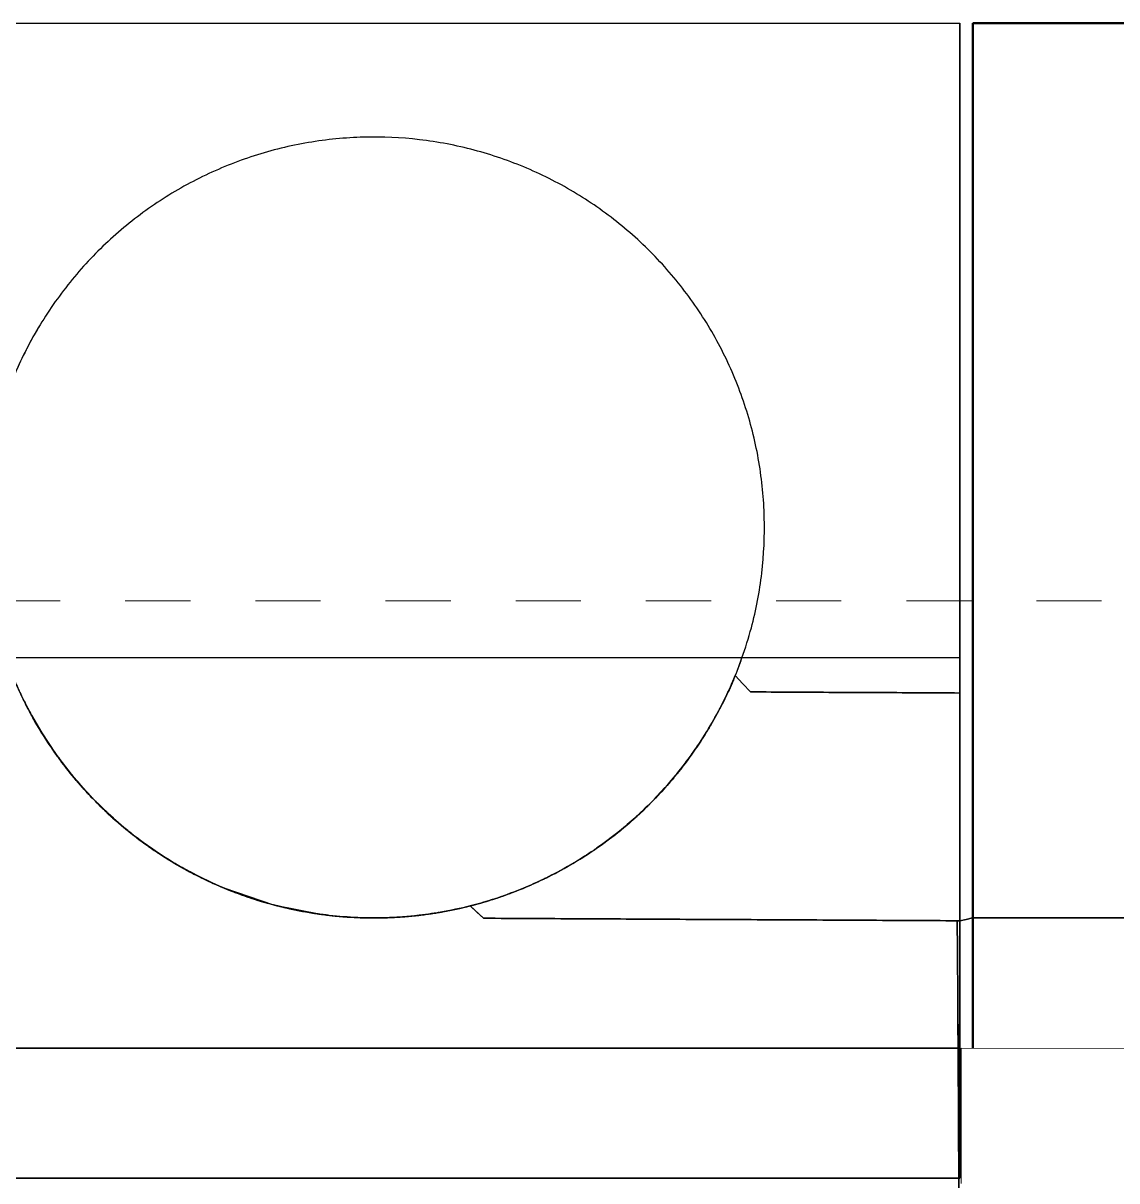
# Model space of a CAD drawing. Header units: metres. Extents: x -1161 to -1081, y 0 to 563.
# Drawn here: x -1147.282 to -1145.602, y 544.25 to 546.029 of the extents above; entities that cross this region are included whole.
import ezdxf

# ---------------------------------------------------------------- set-up
doc = ezdxf.new("R2010")
doc.units = ezdxf.units.M
doc.linetypes.add('JacobsDash', pattern=[0.0045, 0.003, -0.0015])
doc.linetypes.add('JacobsGridLine', pattern=[0.0145, 0.01, -0.001, 0.0025, -0.001])
for name, color, linetype, lineweight in [('A-FLOR', 7, 'Continuous', 50), ('A-GENM', 7, 'Continuous', 35), ('S-BEAM', 7, 'Continuous', 50), ('S-BEAM-HDLN', 7, 'JacobsDash', 18), ('S-GRID', 7, 'Continuous', 9)]:
    doc.layers.add(name, color=color, linetype=linetype, lineweight=lineweight)

# ---------------------------------------------------------------- blocks, each defined once
blk = doc.blocks.new('Foundations-Piles - Px-1200-66435274-DRG-2873121 - DECK SLAB GENERAL ARRANGEMENT PLAN')
at = {"layer": 'A-GENM', "color": 9, "lineweight": 25, "true_color": 0xbebebe}
for start, end in [(98.1818, 106.3636), (100.1896, 104.6123), (96.7983, 100.1896), (90, 98.1818), (92.2501, 96.7983), (88.9353, 92.2501), (81.8182, 90), (84.2266, 88.9353), (81.081, 84.2266), (73.6364, 81.8182), (73.6364, 81.081), (106.3636, 114.5455), (108.2706, 112.5944), (106.4925, 108.2706), (104.6123, 106.0641), (65.4545, 73.6364), (65.4545, 73.6364), (112.5944, 114.272), (114.5455, 122.7273), (116.2514, 120.583), (114.6599, 116.2514), (57.2727, 65.4545), (57.2727, 65.4545), (120.583, 122.4816), (122.7273, 124.3904), (122.8273, 124.2279), (49.0909, 57.2727), (49.0909, 57.2727), (124.3904, 130.9091), (124.3904, 128.5814), (124.2279, 124.3904), (128.5814, 130.6928), (130.9091, 139.0909), (130.9948, 132.2009), (40.9091, 49.0909), (40.9091, 49.0909), (132.2009, 136.5946), (136.5946, 138.9057), (139.0909, 147.2727), (139.1624, 140.1715), (32.7273, 40.9091), (32.7273, 40.9091), (140.1715, 144.6326), (144.6326, 147.1204), (147.2727, 155.4545), (147.3299, 148.1399), (24.5455, 32.7273), (24.5455, 32.7273), (148.1399, 152.7165), (152.7165, 155.3369), (155.4545, 163.6364), (16.3636, 24.5455), (16.3636, 24.5455), (156.1068, 160.9016), (155.4975, 156.1068), (160.9927, 163.5554), (163.6364, 171.8182), (164.0723, 169.3897), (163.6651, 164.0723), (8.1818, 16.3636), (8.1818, 16.3636), (169.3897, 171.8182), (171.8182, 180), (172.0366, 180), (171.8608, 172.0366), (0, 8.1818), (0, 8.1818), (180, 187.7641), (180, 188.1818), (351.8182, 0), (351.8182, 0), (187.7641, 188.0413), (188.1818, 196.3636), (188.2322, 190.3159), (343.6364, 351.8182), (343.6364, 351.8182), (190.3159, 195.5373), (195.5373, 196.1111), (196.3636, 204.5455), (196.4631, 198.5685), (335.4545, 343.6364), (335.4545, 343.6364), (198.5685, 203.3242), (203.3242, 204.2042), (204.5455, 212.7273), (204.6923, 206.5262), (327.2727, 335.4545), (327.2727, 335.4545), (206.5262, 212.3507), (212.3507, 212.7273), (212.7273, 212.9011), (212.7273, 220.9091), (212.9011, 220.5161), (319.0909, 327.2727), (319.0909, 327.2727), (220.5161, 220.9091), (220.9091, 221.0944), (220.9091, 229.0909), (221.0944, 228.6827), (310.9091, 319.0909), (310.9091, 319.0909), (228.6827, 229.0909), (229.0909, 229.2876), (229.0909, 237.2727), (229.2876, 236.8502), (302.7273, 310.9091), (302.7273, 310.9091), (236.8502, 237.2727), (237.2727, 237.4807), (237.2727, 245.4545), (237.4807, 245.0186), (294.5455, 302.7273), (294.5455, 302.7273), (245.0186, 245.4545), (245.4545, 245.6737), (245.4545, 253.6364), (245.7799, 253.188), (286.3636, 294.5455), (286.3636, 294.5455), (253.188, 253.6364), (253.6364, 253.8666), (253.6364, 261.8182), (253.8666, 261.3584), (278.1818, 286.3636), (278.1818, 286.3636), (261.3584, 261.8182), (261.8182, 262.0592), (261.8182, 265.362), (262.0592, 265.362), (265.362, 270), (265.362, 270), (270, 278.1818), (270, 278.1818)]:
    blk.add_arc((0, 0), 0.6, start, end, dxfattribs=at)
at = {"layer": 'A-GENM', "color": 254, "lineweight": 25, "true_color": 0xd1d1d1}
for start, end in [(106.3636, 106.4925), (106.0641, 106.3636), (114.272, 114.5455), (122.4816, 122.7273), (130.6928, 130.9091), (138.9057, 139.0909), (147.1204, 147.2727), (188.0413, 188.1818), (196.1111, 196.3636), (204.2042, 204.5455), (204.5455, 204.6923)]:
    blk.add_arc((0, 0), 0.6, start, end, dxfattribs=at)
blk = doc.blocks.new('StitchPour_RS36A_04 - StitchPour_RS36A_04-60468323-DRG-2873121 - DECK SLAB GENERAL ARRANGEMENT PLAN')
at = {"layer": 'A-GENM', "color": 253, "lineweight": 25, "true_color": 0xa3a3a3}
for p, q in [((132.4618, 47.3978), (132.3894, 47.3785)), ((132.3894, 47.3785), (132.3169, 47.3593)), ((132.3169, 47.3593), (132.2444, 47.34)), ((132.2444, 47.34), (132.1719, 47.3207)), ((132.1719, 47.3207), (132.0994, 47.3015)), ((132.0994, 47.3015), (132.0269, 47.2822)), ((132.0269, 47.2822), (131.9545, 47.263)), ((131.9545, 47.263), (131.882, 47.2437))]:
    blk.add_line(p, q, dxfattribs=at)
at = {"layer": 'A-GENM', "color": 253, "lineweight": 25, "true_color": 0xa3a3a3, "flags": 128}
blk.add_lwpolyline([(131.882, 47.2437), (131.9545, 47.263), (132.0269, 47.2822), (132.0994, 47.3015), (132.1719, 47.3207), (132.2444, 47.34), (132.3169, 47.3593), (132.3894, 47.3785), (132.4618, 47.3978)], dxfattribs=at)
at = {"layer": 'A-GENM', "color": 253, "lineweight": 25, "true_color": 0xa3a3a3}
for points, knots in [([(131.1933, 52.1709), (131.2301, 52.0327), (131.4599, 51.168), (131.8827, 49.577), (132.2688, 48.1242), (132.4618, 47.3978)], [0.8539756, 0.8539756, 0.8539756, 0.8539756, 0.8666667, 0.9333333, 1, 1, 1, 1]), ([(131.882, 47.2437), (131.6889, 47.9701), (131.3028, 49.4229), (130.88, 51.0139), (130.6502, 51.8786), (130.6134, 52.0168)], [0, 0, 0, 0, 0.0666667, 0.1333333, 0.1460234, 0.1460234, 0.1460234, 0.1460234])]:
    blk.add_open_spline(points, degree=3, knots=knots, dxfattribs=at)
at = {"layer": 'A-GENM', "color": 9, "lineweight": 25, "true_color": 0xbebebe}
blk.add_open_spline([(131.8827, 49.5769), (132.0757, 48.8506), (132.2688, 48.1242), (132.4618, 47.3978)], degree=3, dxfattribs=at)
at = {"layer": 'A-GENM', "color": 253, "lineweight": 25, "true_color": 0xa3a3a3}
blk.add_open_spline([(131.4985, 48.6868), (131.6263, 48.2057), (131.7541, 47.7247), (131.882, 47.2437)], degree=3, dxfattribs=at)
blk = doc.blocks.new('T2DPAA-T2D-C3S-RS-M3D-100334_rvt-1-DRG-2873121 - DECK SLAB GENERAL ARRANGEMENT PLAN')
at = {"layer": 'A-GENM', "color": 9, "lineweight": 25, "true_color": 0xbebebe}
for p, q in [((-1145.8431, 546.0286), (-1145.8431, 545.8314)), ((-1145.8431, 545.8314), (-1145.8431, 545.6342)), ((-1145.8431, 545.6342), (-1145.8431, 545.4369)), ((-1145.8431, 545.4369), (-1145.8431, 545.2397)), ((-1145.8431, 545.2397), (-1145.8431, 545.0536)), ((-1145.8431, 545.0536), (-1145.8431, 545.0425)), ((-1145.8431, 545.0425), (-1145.8431, 544.8453)), ((-1146.1879, 545.026), (-1146.1763, 545.0135)), ((-1146.1763, 545.0135), (-1146.1879, 545.026)), ((-1146.1763, 545.0135), (-1146.1647, 545.0009)), ((-1146.1647, 545.0009), (-1146.1763, 545.0135)), ((-1145.8431, 544.9992), (-1145.8431, 544.9292)), ((-1145.8431, 544.9292), (-1145.8431, 544.9992)), ((-1147.2815, 544.9889), (-1147.2762, 544.9783)), ((-1147.2762, 544.9783), (-1147.2693, 544.9653)), ((-1147.2693, 544.9653), (-1147.2535, 544.9382)), ((-1147.2535, 544.9382), (-1147.2328, 544.907)), ((-1145.8431, 544.9292), (-1145.8431, 544.8592)), ((-1147.2328, 544.907), (-1147.2257, 544.8971)), ((-1147.2257, 544.8971), (-1147.2044, 544.8699)), ((-1147.2044, 544.8699), (-1147.1801, 544.8425)), ((-1145.8431, 544.8592), (-1145.8431, 544.7892)), ((-1147.1801, 544.8425), (-1147.1733, 544.8354)), ((-1145.8431, 544.8453), (-1145.8431, 544.648)), ((-1147.1733, 544.8354), (-1147.1458, 544.8089)), ((-1147.1458, 544.8089), (-1147.1189, 544.7859)), ((-1147.1189, 544.7859), (-1147.1131, 544.7813)), ((-1145.8431, 544.7892), (-1145.8431, 544.7192)), ((-1147.1131, 544.7813), (-1147.0784, 544.7561)), ((-1147.0776, 544.7555), (-1147.0504, 544.7383)), ((-1147.0504, 544.7383), (-1147.0462, 544.7358)), ((-1147.0462, 544.7358), (-1147.0013, 544.712)), ((-1147.0013, 544.712), (-1146.9793, 544.7021)), ((-1145.8431, 544.7192), (-1145.8431, 544.6492)), ((-1146.979, 544.7019), (-1146.976, 544.7007)), ((-1146.976, 544.7007), (-1146.9738, 544.6997)), ((-1146.9738, 544.6997), (-1146.8972, 544.6737)), ((-1146.8972, 544.6737), (-1146.8223, 544.6589)), ((-1146.8223, 544.6589), (-1146.8174, 544.6582)), ((-1146.6701, 544.6581), (-1146.655, 544.6601)), ((-1146.655, 544.6601), (-1146.6472, 544.6613)), ((-1146.646, 544.6615), (-1146.6221, 544.6659)), ((-1146.6221, 544.6659), (-1146.5951, 544.6721)), ((-1146.585, 544.6626), (-1146.5951, 544.6721)), ((-1146.5951, 544.6721), (-1146.585, 544.6626)), ((-1146.5951, 544.6721), (-1146.585, 544.6626)), ((-1146.585, 544.6626), (-1146.5951, 544.6721)), ((-1146.585, 544.6626), (-1146.5951, 544.6721)), ((-1146.5951, 544.6721), (-1146.5749, 544.6531)), ((-1146.5749, 544.6531), (-1146.585, 544.6626)), ((-1146.585, 544.6626), (-1146.5749, 544.6531)), ((-1146.585, 544.6626), (-1146.5749, 544.6531)), ((-1146.5749, 544.6531), (-1146.585, 544.6626)), ((-1146.5749, 544.6531), (-1146.585, 544.6626)), ((-1146.8174, 544.6582), (-1146.7909, 544.6555)), ((-1146.7909, 544.6555), (-1146.7462, 544.6536)), ((-1146.7462, 544.6536), (-1146.7362, 544.6536)), ((-1146.7362, 544.6536), (-1146.7045, 544.6548)), ((-1146.7045, 544.6548), (-1146.6701, 544.6581)), ((-1146.5749, 544.6531), (-1145.8469, 544.6492)), ((-1145.8466, 544.6036), (-1145.8469, 544.6492)), ((-1145.8469, 544.6492), (-1145.8466, 544.6036)), ((-1145.8431, 544.6492), (-1145.8332, 544.6514)), ((-1145.8431, 544.648), (-1145.8431, 544.4536)), ((-1145.8332, 544.6514), (-1145.8234, 544.6536)), ((-1145.8461, 544.5284), (-1145.8466, 544.6032)), ((-1145.8466, 544.6032), (-1145.8456, 544.4536)), ((-1145.8456, 544.4536), (-1145.8442, 544.2536)), ((-1145.8431, 544.4536), (-1145.8431, 544.4508)), ((-1145.8431, 544.4508), (-1145.8431, 544.2536))]:
    blk.add_line(p, q, dxfattribs=at)
at = {"layer": 'A-GENM', "color": 253, "lineweight": 25, "true_color": 0xa3a3a3}
for p, q in [((-1145.8431, 545.0425), (-1145.8431, 545.0536)), ((-1145.8431, 544.8453), (-1145.8431, 545.0425)), ((-1145.8431, 544.648), (-1145.8431, 544.8453)), ((-1145.8332, 544.6514), (-1145.8431, 544.6492)), ((-1145.8431, 544.4536), (-1145.8431, 544.648)), ((-1145.8234, 544.6536), (-1145.8332, 544.6514)), ((-1145.8442, 544.2536), (-1145.8431, 544.0944))]:
    blk.add_line(p, q, dxfattribs=at)
at = {"layer": 'A-GENM', "color": 254, "lineweight": 25, "true_color": 0xd1d1d1}
for p, q in [((-1145.8458, 544.4923), (-1145.8461, 544.5284)), ((-1145.8456, 544.4536), (-1145.8458, 544.4923))]:
    blk.add_line(p, q, dxfattribs=at)
at = {"layer": 'A-GENM', "color": 253, "lineweight": 25, "true_color": 0xa3a3a3, "flags": 128}
for points in [[(-1145.8431, 545.0536), (-1145.8431, 545.2397), (-1145.8431, 545.4369), (-1145.8431, 545.6342), (-1145.8431, 545.8314), (-1145.8431, 546.0286)], [(-1145.8431, 544.2536), (-1145.8431, 544.4508), (-1145.8431, 544.4536)]]:
    blk.add_lwpolyline(points, dxfattribs=at)
at = {"layer": 'A-GENM', "color": 9, "lineweight": 25, "true_color": 0xbebebe, "flags": 128}
for points in [[(-1145.8431, 544.6492), (-1145.8431, 544.7192), (-1145.8431, 544.7892), (-1145.8431, 544.8592), (-1145.8431, 544.9292)], [(-1145.8373, 543.2366), (-1145.8383, 543.3935), (-1145.8394, 543.5505), (-1145.8405, 543.7075), (-1145.8415, 543.8644), (-1145.8426, 544.0214), (-1145.8437, 544.1783), (-1145.8442, 544.2536)]]:
    blk.add_lwpolyline(points, dxfattribs=at)
at = {"layer": 'A-GENM', "color": 254, "lineweight": 25, "true_color": 0xd1d1d1, "flags": 128}
blk.add_lwpolyline([(-1145.8442, 544.2536), (-1145.8448, 544.3353), (-1145.8456, 544.4536)], dxfattribs=at)
at = {"layer": 'A-GENM', "color": 253, "lineweight": 25, "true_color": 0xa3a3a3}
for points, knots in [([(-1150.7819, 546.0286), (-1150.6379, 546.0286), (-1149.7427, 546.0286), (-1148.0964, 546.0286), (-1146.5942, 546.0286), (-1145.8431, 546.0286)], [0.8538825, 0.8538825, 0.8538825, 0.8538825, 0.8666667, 0.9333333, 1, 1, 1, 1]), ([(-1150.7819, 544.2536), (-1150.6379, 544.2536), (-1149.7428, 544.2536), (-1148.0965, 544.2536), (-1146.5942, 544.2536), (-1145.8431, 544.2536)], [0.8538855, 0.8538855, 0.8538855, 0.8538855, 0.8666667, 0.9333333, 1, 1, 1, 1])]:
    blk.add_open_spline(points, degree=3, knots=knots, dxfattribs=at)
at = {"layer": 'A-GENM', "color": 9, "lineweight": 25, "true_color": 0xbebebe}
for points in [[(-1148.0964, 546.0286), (-1147.3453, 546.0286), (-1146.5942, 546.0286), (-1145.8431, 546.0286)], [(-1146.1929, 545.0141), (-1146.192, 545.0164), (-1146.191, 545.0186), (-1146.1901, 545.0208)], [(-1146.1901, 545.0208), (-1146.191, 545.0186), (-1146.192, 545.0164), (-1146.1929, 545.0141)], [(-1146.1901, 545.0208), (-1146.1893, 545.0226), (-1146.1886, 545.0243), (-1146.1879, 545.026)], [(-1146.1879, 545.026), (-1146.1886, 545.0243), (-1146.1893, 545.0226), (-1146.1901, 545.0208)], [(-1146.2056, 544.9868), (-1146.2012, 544.9958), (-1146.1969, 545.0049), (-1146.1929, 545.0141)], [(-1146.1929, 545.0141), (-1146.1969, 545.0049), (-1146.2012, 544.9958), (-1146.2056, 544.9868)], [(-1146.1647, 545.0009), (-1146.1433, 545.0008), (-1146.1218, 545.0007), (-1146.1004, 545.0006)], [(-1146.1004, 545.0006), (-1146.1218, 545.0007), (-1146.1433, 545.0008), (-1146.1647, 545.0009)], [(-1146.1004, 545.0006), (-1146.0789, 545.0005), (-1146.0575, 545.0003), (-1146.0361, 545.0002)], [(-1146.0361, 545.0002), (-1146.0575, 545.0003), (-1146.0789, 545.0005), (-1146.1004, 545.0006)], [(-1146.0361, 545.0002), (-1146.0146, 545.0001), (-1145.9932, 545), (-1145.9717, 544.9999)], [(-1145.9717, 544.9999), (-1145.9932, 545), (-1146.0146, 545.0001), (-1146.0361, 545.0002)], [(-1145.9717, 544.9999), (-1145.9503, 544.9998), (-1145.9288, 544.9997), (-1145.9074, 544.9996)], [(-1145.9074, 544.9996), (-1145.9288, 544.9997), (-1145.9503, 544.9998), (-1145.9717, 544.9999)], [(-1145.9074, 544.9996), (-1145.886, 544.9994), (-1145.8645, 544.9993), (-1145.8431, 544.9992)], [(-1145.8431, 544.9992), (-1145.8645, 544.9993), (-1145.886, 544.9994), (-1145.9074, 544.9996)], [(-1147.2811, 544.988), (-1147.2813, 544.9885), (-1147.2816, 544.9891), (-1147.2819, 544.9896)], [(-1147.2722, 544.9708), (-1147.2755, 544.977), (-1147.2787, 544.9832), (-1147.2818, 544.9895)], [(-1147.2722, 544.9708), (-1147.2753, 544.9765), (-1147.2782, 544.9822), (-1147.2811, 544.988)], [(-1146.2261, 544.949), (-1146.2189, 544.9614), (-1146.212, 544.974), (-1146.2056, 544.9868)], [(-1146.2056, 544.9868), (-1146.212, 544.974), (-1146.2189, 544.9614), (-1146.2261, 544.949)], [(-1147.2669, 544.961), (-1147.2687, 544.9642), (-1147.2704, 544.9674), (-1147.2721, 544.9706)], [(-1147.2669, 544.961), (-1147.2687, 544.9642), (-1147.2704, 544.9674), (-1147.2721, 544.9706)], [(-1147.2403, 544.9178), (-1147.2498, 544.9318), (-1147.2587, 544.9463), (-1147.2669, 544.961)], [(-1146.2326, 544.9384), (-1146.2315, 544.9401), (-1146.2304, 544.9418), (-1146.2294, 544.9435)], [(-1146.2294, 544.9435), (-1146.2304, 544.9418), (-1146.2315, 544.9401), (-1146.2326, 544.9384)], [(-1146.2289, 544.9444), (-1146.228, 544.9459), (-1146.227, 544.9475), (-1146.2261, 544.949)], [(-1146.2261, 544.949), (-1146.227, 544.9475), (-1146.2279, 544.9459), (-1146.2289, 544.9444)], [(-1146.2493, 544.9127), (-1146.2435, 544.9211), (-1146.2379, 544.9297), (-1146.2326, 544.9384)], [(-1146.2326, 544.9384), (-1146.2379, 544.9297), (-1146.2435, 544.9211), (-1146.2493, 544.9127)], [(-1147.2391, 544.9161), (-1147.2396, 544.9167), (-1147.24, 544.9173), (-1147.2404, 544.9179)], [(-1147.2392, 544.9161), (-1147.2395, 544.9167), (-1147.2399, 544.9172), (-1147.2403, 544.9178)], [(-1147.238, 544.9144), (-1147.2383, 544.9148), (-1147.2386, 544.9152), (-1147.2389, 544.9157)], [(-1147.229, 544.9016), (-1147.232, 544.9058), (-1147.235, 544.9101), (-1147.238, 544.9144)], [(-1146.275, 544.8782), (-1146.266, 544.8894), (-1146.2575, 544.9009), (-1146.2493, 544.9127)], [(-1146.2493, 544.9127), (-1146.2574, 544.9009), (-1146.266, 544.8894), (-1146.275, 544.8782)], [(-1147.2223, 544.8926), (-1147.2246, 544.8956), (-1147.2268, 544.8986), (-1147.229, 544.9016)], [(-1147.2223, 544.8926), (-1147.2246, 544.8956), (-1147.2268, 544.8986), (-1147.229, 544.9016)], [(-1147.2127, 544.8801), (-1147.2159, 544.8842), (-1147.2192, 544.8884), (-1147.2223, 544.8926)], [(-1147.2128, 544.8802), (-1147.216, 544.8843), (-1147.2192, 544.8884), (-1147.2223, 544.8926)], [(-1147.1872, 544.8502), (-1147.1961, 544.8599), (-1147.2046, 544.8699), (-1147.2128, 544.8802)], [(-1147.1873, 544.8503), (-1147.1961, 544.8599), (-1147.2045, 544.8699), (-1147.2127, 544.8801)], [(-1146.2825, 544.869), (-1146.2814, 544.8704), (-1146.2802, 544.8718), (-1146.2791, 544.8732)], [(-1146.2791, 544.8732), (-1146.2802, 544.8718), (-1146.2814, 544.8704), (-1146.2825, 544.869)], [(-1146.2774, 544.8752), (-1146.2767, 544.8761), (-1146.276, 544.8769), (-1146.2753, 544.8778)], [(-1146.2753, 544.8778), (-1146.276, 544.8769), (-1146.2767, 544.8761), (-1146.2774, 544.8752)], [(-1146.3031, 544.8456), (-1146.2961, 544.8532), (-1146.2892, 544.861), (-1146.2825, 544.869)], [(-1146.2825, 544.869), (-1146.2892, 544.8611), (-1146.296, 544.8533), (-1146.3031, 544.8457)], [(-1147.1858, 544.8487), (-1147.1863, 544.8492), (-1147.1868, 544.8497), (-1147.1873, 544.8503)], [(-1147.1858, 544.8487), (-1147.1863, 544.8492), (-1147.1868, 544.8497), (-1147.1872, 544.8502)], [(-1147.1767, 544.8389), (-1147.1795, 544.8419), (-1147.1823, 544.8448), (-1147.1851, 544.8478)], [(-1147.1767, 544.8389), (-1147.1795, 544.8418), (-1147.1823, 544.8448), (-1147.185, 544.8477)], [(-1147.1691, 544.8311), (-1147.1717, 544.8337), (-1147.1742, 544.8363), (-1147.1767, 544.8389)], [(-1147.1691, 544.8311), (-1147.1717, 544.8337), (-1147.1742, 544.8363), (-1147.1767, 544.8389)], [(-1146.3335, 544.8151), (-1146.323, 544.8249), (-1146.3129, 544.8351), (-1146.3031, 544.8456)], [(-1146.3031, 544.8456), (-1146.3129, 544.8351), (-1146.323, 544.825), (-1146.3335, 544.8152)], [(-1147.1551, 544.8175), (-1147.1599, 544.822), (-1147.1645, 544.8265), (-1147.1691, 544.8311)], [(-1147.1231, 544.7893), (-1147.1341, 544.7983), (-1147.1448, 544.8077), (-1147.1551, 544.8175)], [(-1146.366, 544.7869), (-1146.3577, 544.7936), (-1146.3497, 544.8004), (-1146.3418, 544.8075)], [(-1146.3419, 544.8075), (-1146.3497, 544.8004), (-1146.3577, 544.7936), (-1146.3659, 544.7869)], [(-1146.337, 544.8119), (-1146.3386, 544.8104), (-1146.3402, 544.809), (-1146.3419, 544.8075)], [(-1146.3418, 544.8075), (-1146.3402, 544.809), (-1146.3386, 544.8104), (-1146.337, 544.8119)], [(-1146.3335, 544.8152), (-1146.3346, 544.8141), (-1146.3358, 544.813), (-1146.337, 544.8119)], [(-1146.337, 544.8119), (-1146.3358, 544.813), (-1146.3346, 544.8141), (-1146.3335, 544.8151)], [(-1147.1162, 544.7837), (-1147.1185, 544.7856), (-1147.1208, 544.7874), (-1147.1231, 544.7893)], [(-1147.1162, 544.7837), (-1147.1185, 544.7856), (-1147.1208, 544.7875), (-1147.1231, 544.7893)], [(-1147.1095, 544.7785), (-1147.1117, 544.7802), (-1147.114, 544.782), (-1147.1162, 544.7837)], [(-1147.1095, 544.7785), (-1147.1117, 544.7802), (-1147.114, 544.782), (-1147.1162, 544.7837)], [(-1146.4004, 544.7611), (-1146.3886, 544.7693), (-1146.3771, 544.7779), (-1146.366, 544.7869)], [(-1146.366, 544.7869), (-1146.3771, 544.7779), (-1146.3886, 544.7693), (-1146.4004, 544.7611)], [(-1147.0486, 544.7372), (-1147.0693, 544.7495), (-1147.0893, 544.763), (-1147.1084, 544.7777)], [(-1147.0892, 544.7635), (-1147.0957, 544.7681), (-1147.1021, 544.7728), (-1147.1084, 544.7777)], [(-1146.4366, 544.7378), (-1146.4273, 544.7433), (-1146.4182, 544.749), (-1146.4093, 544.755)], [(-1146.4093, 544.755), (-1146.4182, 544.749), (-1146.4273, 544.7433), (-1146.4365, 544.7378)], [(-1146.4093, 544.755), (-1146.4084, 544.7556), (-1146.4075, 544.7562), (-1146.4066, 544.7568)], [(-1146.4066, 544.7568), (-1146.4075, 544.7562), (-1146.4084, 544.7556), (-1146.4093, 544.755)], [(-1146.4041, 544.7586), (-1146.4028, 544.7594), (-1146.4016, 544.7602), (-1146.4004, 544.7611)], [(-1146.4004, 544.7611), (-1146.4016, 544.7603), (-1146.4028, 544.7594), (-1146.4041, 544.7586)], [(-1147.0417, 544.7332), (-1147.044, 544.7345), (-1147.0463, 544.7358), (-1147.0486, 544.7372)], [(-1147.0417, 544.7332), (-1147.044, 544.7345), (-1147.0463, 544.7358), (-1147.0486, 544.7372)], [(-1146.9751, 544.7003), (-1146.998, 544.7099), (-1147.0202, 544.7209), (-1147.0417, 544.7332)], [(-1146.4743, 544.7172), (-1146.4615, 544.7236), (-1146.4489, 544.7305), (-1146.4366, 544.7378)], [(-1146.4366, 544.7378), (-1146.4489, 544.7305), (-1146.4615, 544.7236), (-1146.4743, 544.7172)], [(-1146.5135, 544.6993), (-1146.5034, 544.7035), (-1146.4934, 544.7079), (-1146.4835, 544.7127)], [(-1146.4835, 544.7126), (-1146.4934, 544.7079), (-1146.5034, 544.7035), (-1146.5135, 544.6993)], [(-1146.4835, 544.7127), (-1146.4817, 544.7135), (-1146.4799, 544.7144), (-1146.4781, 544.7153)], [(-1146.4781, 544.7153), (-1146.4799, 544.7144), (-1146.4817, 544.7135), (-1146.4835, 544.7126)], [(-1146.4781, 544.7153), (-1146.4768, 544.7159), (-1146.4756, 544.7165), (-1146.4743, 544.7172)], [(-1146.4743, 544.7172), (-1146.4756, 544.7165), (-1146.4768, 544.7159), (-1146.4781, 544.7153)], [(-1146.9706, 544.6984), (-1146.9721, 544.699), (-1146.9736, 544.6997), (-1146.9751, 544.7003)], [(-1146.9706, 544.6984), (-1146.9721, 544.699), (-1146.9736, 544.6997), (-1146.9751, 544.7003)], [(-1146.8972, 544.6737), (-1146.9221, 544.6804), (-1146.9467, 544.6886), (-1146.9706, 544.6984)], [(-1146.8972, 544.6737), (-1146.9221, 544.6804), (-1146.9467, 544.6886), (-1146.9706, 544.6984)], [(-1146.5538, 544.6842), (-1146.5402, 544.6888), (-1146.5267, 544.6938), (-1146.5135, 544.6993)], [(-1146.5135, 544.6993), (-1146.5267, 544.6938), (-1146.5402, 544.6888), (-1146.5538, 544.6842)], [(-1146.5951, 544.6721), (-1146.5843, 544.6749), (-1146.5736, 544.6779), (-1146.563, 544.6813)], [(-1146.563, 544.6813), (-1146.5736, 544.6779), (-1146.5843, 544.6749), (-1146.5951, 544.6721)], [(-1146.563, 544.6813), (-1146.5611, 544.6818), (-1146.5593, 544.6824), (-1146.5575, 544.683)], [(-1146.5575, 544.683), (-1146.5593, 544.6824), (-1146.5611, 544.6818), (-1146.563, 544.6813)], [(-1146.5575, 544.683), (-1146.5563, 544.6834), (-1146.555, 544.6838), (-1146.5538, 544.6842)], [(-1146.5538, 544.6842), (-1146.555, 544.6838), (-1146.5563, 544.6834), (-1146.5575, 544.683)], [(-1146.8288, 544.6598), (-1146.8519, 544.6631), (-1146.8747, 544.6678), (-1146.8972, 544.6737)], [(-1146.8288, 544.6598), (-1146.8519, 544.6631), (-1146.8747, 544.6678), (-1146.8972, 544.6737)], [(-1146.8187, 544.6584), (-1146.8221, 544.6588), (-1146.8255, 544.6593), (-1146.8288, 544.6598)], [(-1146.8187, 544.6584), (-1146.8221, 544.6588), (-1146.8255, 544.6593), (-1146.8288, 544.6598)], [(-1146.8145, 544.6579), (-1146.8159, 544.658), (-1146.8173, 544.6582), (-1146.8187, 544.6584)], [(-1146.8145, 544.6579), (-1146.8159, 544.658), (-1146.8173, 544.6582), (-1146.8187, 544.6584)], [(-1146.6636, 544.6589), (-1146.6669, 544.6584), (-1146.6703, 544.658), (-1146.6737, 544.6576)], [(-1146.6636, 544.6589), (-1146.6669, 544.6584), (-1146.6703, 544.658), (-1146.6737, 544.6576)], [(-1146.6459, 544.6615), (-1146.6518, 544.6606), (-1146.6577, 544.6597), (-1146.6636, 544.6589)], [(-1146.6459, 544.6615), (-1146.6518, 544.6606), (-1146.6577, 544.6597), (-1146.6636, 544.6589)], [(-1146.6432, 544.662), (-1146.6441, 544.6618), (-1146.645, 544.6617), (-1146.6459, 544.6615)], [(-1146.6432, 544.662), (-1146.6441, 544.6618), (-1146.645, 544.6617), (-1146.6459, 544.6615)], [(-1146.5951, 544.6721), (-1146.6102, 544.6683), (-1146.6255, 544.665), (-1146.6409, 544.6624)], [(-1146.5951, 544.6721), (-1146.6102, 544.6683), (-1146.6255, 544.665), (-1146.6409, 544.6624)], [(-1146.8126, 544.6576), (-1146.8132, 544.6577), (-1146.8139, 544.6578), (-1146.8145, 544.6579)], [(-1146.8126, 544.6576), (-1146.8132, 544.6577), (-1146.8139, 544.6578), (-1146.8145, 544.6579)], [(-1146.768, 544.6541), (-1146.7826, 544.6547), (-1146.7971, 544.6559), (-1146.8115, 544.6575)], [(-1146.768, 544.6541), (-1146.7826, 544.6547), (-1146.7971, 544.6559), (-1146.8115, 544.6575)], [(-1146.7525, 544.6537), (-1146.7577, 544.6538), (-1146.7628, 544.6539), (-1146.768, 544.6541)], [(-1146.7525, 544.6537), (-1146.7577, 544.6538), (-1146.7628, 544.6539), (-1146.768, 544.6541)], [(-1146.74, 544.6536), (-1146.7442, 544.6536), (-1146.7483, 544.6536), (-1146.7525, 544.6537)], [(-1146.74, 544.6536), (-1146.7442, 544.6536), (-1146.7483, 544.6536), (-1146.7525, 544.6537)], [(-1146.7302, 544.6537), (-1146.7335, 544.6537), (-1146.7367, 544.6536), (-1146.74, 544.6536)], [(-1146.7302, 544.6537), (-1146.7335, 544.6537), (-1146.7367, 544.6536), (-1146.74, 544.6536)], [(-1146.7265, 544.6538), (-1146.7278, 544.6538), (-1146.729, 544.6538), (-1146.7302, 544.6537)], [(-1146.7265, 544.6538), (-1146.7278, 544.6538), (-1146.729, 544.6538), (-1146.7302, 544.6537)], [(-1146.7244, 544.6539), (-1146.7251, 544.6539), (-1146.7258, 544.6538), (-1146.7265, 544.6538)], [(-1146.7244, 544.6539), (-1146.7251, 544.6539), (-1146.7258, 544.6538), (-1146.7265, 544.6538)], [(-1146.6737, 544.6576), (-1146.6905, 544.6557), (-1146.7075, 544.6544), (-1146.7244, 544.6539)], [(-1146.6809, 544.6568), (-1146.6954, 544.6553), (-1146.7099, 544.6543), (-1146.7244, 544.6539)], [(-1146.6737, 544.6576), (-1146.6761, 544.6573), (-1146.6785, 544.6571), (-1146.6809, 544.6568)], [(-1146.5017, 544.6527), (-1146.5261, 544.6528), (-1146.5505, 544.6529), (-1146.5749, 544.6531)], [(-1146.5017, 544.6527), (-1146.5261, 544.6528), (-1146.5505, 544.6529), (-1146.5749, 544.6531)], [(-1146.5021, 544.6527), (-1146.5263, 544.6528), (-1146.5506, 544.6529), (-1146.5749, 544.6531)], [(-1146.4285, 544.6523), (-1146.4529, 544.6524), (-1146.4773, 544.6526), (-1146.5017, 544.6527)], [(-1146.4285, 544.6523), (-1146.4529, 544.6524), (-1146.4773, 544.6526), (-1146.5017, 544.6527)], [(-1146.4293, 544.6523), (-1146.4534, 544.6524), (-1146.4775, 544.6526), (-1146.5017, 544.6527)], [(-1146.3553, 544.6519), (-1146.3797, 544.652), (-1146.4041, 544.6522), (-1146.4285, 544.6523)], [(-1146.3553, 544.6519), (-1146.3797, 544.652), (-1146.4041, 544.6522), (-1146.4285, 544.6523)], [(-1146.3565, 544.6519), (-1146.3805, 544.652), (-1146.4045, 544.6522), (-1146.4285, 544.6523)], [(-1146.2821, 544.6515), (-1146.3065, 544.6517), (-1146.3309, 544.6518), (-1146.3553, 544.6519)], [(-1146.2821, 544.6515), (-1146.3065, 544.6517), (-1146.3309, 544.6518), (-1146.3553, 544.6519)], [(-1146.2837, 544.6515), (-1146.3076, 544.6517), (-1146.3314, 544.6518), (-1146.3553, 544.6519)], [(-1146.2109, 544.6511), (-1146.2351, 544.6513), (-1146.2594, 544.6514), (-1146.2837, 544.6515)], [(-1146.209, 544.6511), (-1146.2334, 544.6513), (-1146.2577, 544.6514), (-1146.2821, 544.6515)], [(-1146.209, 544.6511), (-1146.2334, 544.6513), (-1146.2577, 544.6514), (-1146.2821, 544.6515)], [(-1146.1381, 544.6508), (-1146.1624, 544.6509), (-1146.1866, 544.651), (-1146.2109, 544.6511)], [(-1146.1358, 544.6508), (-1146.1602, 544.6509), (-1146.1846, 544.651), (-1146.209, 544.6511)], [(-1146.1358, 544.6508), (-1146.1602, 544.6509), (-1146.1846, 544.651), (-1146.209, 544.6511)], [(-1146.0653, 544.6504), (-1146.0896, 544.6505), (-1146.1138, 544.6506), (-1146.1381, 544.6508)], [(-1146.0626, 544.6504), (-1146.087, 544.6505), (-1146.1114, 544.6506), (-1146.1358, 544.6508)], [(-1146.0626, 544.6504), (-1146.087, 544.6505), (-1146.1114, 544.6506), (-1146.1358, 544.6508)], [(-1145.9925, 544.65), (-1146.0168, 544.6501), (-1146.041, 544.6503), (-1146.0653, 544.6504)], [(-1145.9894, 544.65), (-1146.0138, 544.6501), (-1146.0382, 544.6502), (-1146.0626, 544.6504)], [(-1145.9894, 544.65), (-1146.0138, 544.6501), (-1146.0382, 544.6502), (-1146.0626, 544.6504)], [(-1145.9197, 544.6496), (-1145.944, 544.6497), (-1145.9682, 544.6499), (-1145.9925, 544.65)], [(-1145.9163, 544.6496), (-1145.9406, 544.6497), (-1145.965, 544.6499), (-1145.9894, 544.65)], [(-1145.9163, 544.6496), (-1145.9406, 544.6497), (-1145.965, 544.6499), (-1145.9894, 544.65)], [(-1145.8469, 544.6492), (-1145.8712, 544.6494), (-1145.8954, 544.6495), (-1145.9197, 544.6496)], [(-1145.8431, 544.6492), (-1145.8675, 544.6493), (-1145.8919, 544.6495), (-1145.9163, 544.6496)], [(-1145.8469, 544.6492), (-1145.87, 544.6494), (-1145.8931, 544.6495), (-1145.9163, 544.6496)], [(-1145.8431, 544.6492), (-1145.8444, 544.6492), (-1145.8456, 544.6492), (-1145.8469, 544.6492)], [(-1145.8234, 544.6536), (-1145.7834, 544.6536), (-1145.7434, 544.6536), (-1145.7034, 544.6536)], [(-1145.7034, 544.6536), (-1145.6634, 544.6536), (-1145.6234, 544.6536), (-1145.5833, 544.6536)], [(-1145.8431, 544.2536), (-1146.5942, 544.2536), (-1147.3454, 544.2536), (-1148.0965, 544.2536)]]:
    blk.add_open_spline(points, degree=3, dxfattribs=at)
at = {"layer": 'A-GENM', "color": 254, "lineweight": 25, "true_color": 0xd1d1d1}
for points in [[(-1147.2818, 544.9895), (-1147.2816, 544.989), (-1147.2813, 544.9884), (-1147.281, 544.9879)], [(-1147.281, 544.9879), (-1147.2782, 544.9821), (-1147.2753, 544.9764), (-1147.2722, 544.9708)], [(-1147.2721, 544.9706), (-1147.2704, 544.9674), (-1147.2687, 544.9642), (-1147.2669, 544.961)], [(-1147.2669, 544.961), (-1147.2649, 544.9574), (-1147.2629, 544.9539), (-1147.2608, 544.9504)], [(-1147.2608, 544.9504), (-1147.2543, 544.9393), (-1147.2475, 544.9285), (-1147.2404, 544.9179)], [(-1147.2404, 544.9179), (-1147.24, 544.9173), (-1147.2396, 544.9167), (-1147.2391, 544.9161)], [(-1147.2389, 544.9157), (-1147.2386, 544.9152), (-1147.2383, 544.9148), (-1147.238, 544.9144)], [(-1147.238, 544.9144), (-1147.235, 544.9101), (-1147.232, 544.9058), (-1147.229, 544.9016)], [(-1147.229, 544.9016), (-1147.2268, 544.8986), (-1147.2246, 544.8956), (-1147.2223, 544.8926)], [(-1147.2223, 544.8926), (-1147.2192, 544.8884), (-1147.2159, 544.8842), (-1147.2127, 544.8801)], [(-1147.2127, 544.8801), (-1147.2045, 544.8699), (-1147.1961, 544.8599), (-1147.1873, 544.8503)], [(-1147.1873, 544.8503), (-1147.1868, 544.8497), (-1147.1863, 544.8492), (-1147.1858, 544.8487)], [(-1147.185, 544.8477), (-1147.1823, 544.8448), (-1147.1795, 544.8418), (-1147.1767, 544.8389)], [(-1147.1767, 544.8389), (-1147.1742, 544.8363), (-1147.1717, 544.8337), (-1147.1691, 544.8311)], [(-1147.1691, 544.8311), (-1147.1645, 544.8265), (-1147.1598, 544.8219), (-1147.1551, 544.8174)], [(-1147.1551, 544.8174), (-1147.1447, 544.8077), (-1147.1341, 544.7983), (-1147.1231, 544.7893)], [(-1147.1231, 544.7893), (-1147.1208, 544.7874), (-1147.1185, 544.7856), (-1147.1162, 544.7837)], [(-1147.1162, 544.7837), (-1147.114, 544.782), (-1147.1117, 544.7802), (-1147.1095, 544.7785)], [(-1147.1084, 544.7777), (-1147.1021, 544.7728), (-1147.0957, 544.7681), (-1147.0892, 544.7635)], [(-1147.0892, 544.7635), (-1147.0776, 544.7553), (-1147.0657, 544.7475), (-1147.0535, 544.7402)], [(-1147.0535, 544.7402), (-1147.0519, 544.7392), (-1147.0502, 544.7382), (-1147.0486, 544.7372)], [(-1147.0486, 544.7372), (-1147.0463, 544.7358), (-1147.044, 544.7345), (-1147.0417, 544.7332)], [(-1147.0417, 544.7332), (-1147.0334, 544.7284), (-1147.0249, 544.7238), (-1147.0163, 544.7194)], [(-1147.0163, 544.7194), (-1147.0037, 544.713), (-1146.9908, 544.7069), (-1146.9777, 544.7014)], [(-1146.9777, 544.7014), (-1146.9768, 544.701), (-1146.976, 544.7007), (-1146.9751, 544.7003)], [(-1146.9751, 544.7003), (-1146.9736, 544.6997), (-1146.9721, 544.699), (-1146.9706, 544.6984)], [(-1146.9706, 544.6984), (-1146.9598, 544.694), (-1146.9489, 544.6899), (-1146.9379, 544.6861)], [(-1146.9379, 544.6861), (-1146.9245, 544.6815), (-1146.9109, 544.6774), (-1146.8972, 544.6737)], [(-1146.8972, 544.6737), (-1146.8831, 544.67), (-1146.8689, 544.6668), (-1146.8546, 544.6641)], [(-1146.8546, 544.6641), (-1146.8461, 544.6624), (-1146.8375, 544.661), (-1146.8288, 544.6598)], [(-1146.8288, 544.6598), (-1146.8255, 544.6593), (-1146.8221, 544.6588), (-1146.8187, 544.6584)], [(-1146.8187, 544.6584), (-1146.8173, 544.6582), (-1146.8159, 544.658), (-1146.8145, 544.6579)], [(-1146.6737, 544.6576), (-1146.6703, 544.658), (-1146.6669, 544.6584), (-1146.6636, 544.6589)], [(-1146.6636, 544.6589), (-1146.6577, 544.6597), (-1146.6518, 544.6606), (-1146.6459, 544.6615)], [(-1146.6459, 544.6615), (-1146.645, 544.6617), (-1146.6441, 544.6618), (-1146.6432, 544.662)], [(-1146.6409, 544.6624), (-1146.6398, 544.6626), (-1146.6388, 544.6627), (-1146.6377, 544.6629)], [(-1146.6377, 544.6629), (-1146.6234, 544.6655), (-1146.6092, 544.6685), (-1146.5951, 544.6721)], [(-1146.8145, 544.6579), (-1146.8139, 544.6578), (-1146.8132, 544.6577), (-1146.8126, 544.6576)], [(-1146.8115, 544.6575), (-1146.7971, 544.6559), (-1146.7826, 544.6547), (-1146.768, 544.6541)], [(-1146.768, 544.6541), (-1146.7628, 544.6539), (-1146.7577, 544.6538), (-1146.7525, 544.6537)], [(-1146.7525, 544.6537), (-1146.7483, 544.6536), (-1146.7442, 544.6536), (-1146.74, 544.6536)], [(-1146.74, 544.6536), (-1146.7367, 544.6536), (-1146.7335, 544.6537), (-1146.7302, 544.6537)], [(-1146.7302, 544.6537), (-1146.729, 544.6538), (-1146.7278, 544.6538), (-1146.7265, 544.6538)], [(-1146.7265, 544.6538), (-1146.7258, 544.6538), (-1146.7251, 544.6539), (-1146.7244, 544.6539)], [(-1146.7244, 544.6539), (-1146.7099, 544.6543), (-1146.6954, 544.6553), (-1146.6809, 544.6568)], [(-1146.6809, 544.6568), (-1146.6785, 544.6571), (-1146.6761, 544.6573), (-1146.6737, 544.6576)], [(-1146.5749, 544.6531), (-1146.5505, 544.6529), (-1146.5261, 544.6528), (-1146.5017, 544.6527)], [(-1146.5749, 544.6531), (-1146.5505, 544.6529), (-1146.5261, 544.6528), (-1146.5017, 544.6527)], [(-1146.5017, 544.6527), (-1146.4773, 544.6526), (-1146.4529, 544.6524), (-1146.4285, 544.6523)], [(-1146.5017, 544.6527), (-1146.4773, 544.6526), (-1146.4529, 544.6524), (-1146.4285, 544.6523)], [(-1146.4285, 544.6523), (-1146.4041, 544.6522), (-1146.3797, 544.652), (-1146.3553, 544.6519)], [(-1146.4285, 544.6523), (-1146.4041, 544.6522), (-1146.3797, 544.652), (-1146.3553, 544.6519)], [(-1146.3553, 544.6519), (-1146.3309, 544.6518), (-1146.3065, 544.6517), (-1146.2821, 544.6515)], [(-1146.3553, 544.6519), (-1146.3309, 544.6518), (-1146.3065, 544.6517), (-1146.2821, 544.6515)], [(-1146.2821, 544.6515), (-1146.2577, 544.6514), (-1146.2334, 544.6513), (-1146.209, 544.6511)], [(-1146.2821, 544.6515), (-1146.2577, 544.6514), (-1146.2334, 544.6513), (-1146.209, 544.6511)], [(-1146.209, 544.6511), (-1146.1846, 544.651), (-1146.1602, 544.6509), (-1146.1358, 544.6508)], [(-1146.209, 544.6511), (-1146.1846, 544.651), (-1146.1602, 544.6509), (-1146.1358, 544.6508)], [(-1146.1358, 544.6508), (-1146.1114, 544.6506), (-1146.087, 544.6505), (-1146.0626, 544.6504)], [(-1146.1358, 544.6508), (-1146.1114, 544.6506), (-1146.087, 544.6505), (-1146.0626, 544.6504)], [(-1146.0626, 544.6504), (-1146.0382, 544.6502), (-1146.0138, 544.6501), (-1145.9894, 544.65)], [(-1146.0626, 544.6504), (-1146.0382, 544.6502), (-1146.0138, 544.6501), (-1145.9894, 544.65)], [(-1145.9894, 544.65), (-1145.965, 544.6499), (-1145.9406, 544.6497), (-1145.9163, 544.6496)], [(-1145.9894, 544.65), (-1145.965, 544.6499), (-1145.9406, 544.6497), (-1145.9163, 544.6496)], [(-1145.9163, 544.6496), (-1145.8931, 544.6495), (-1145.87, 544.6494), (-1145.8469, 544.6492)], [(-1145.9163, 544.6496), (-1145.8931, 544.6495), (-1145.87, 544.6494), (-1145.8469, 544.6492)], [(-1145.8469, 544.6492), (-1145.8456, 544.6492), (-1145.8444, 544.6492), (-1145.8431, 544.6492)], [(-1145.8469, 544.6492), (-1145.8456, 544.6492), (-1145.8444, 544.6492), (-1145.8431, 544.6492)]]:
    blk.add_open_spline(points, degree=3, dxfattribs=at)
at = {"layer": 'A-GENM', "color": 9, "lineweight": 25, "true_color": 0xbebebe}
for points, knots in [([(-1147.2404, 544.9179), (-1147.2475, 544.9285), (-1147.2565, 544.9428), (-1147.2649, 544.9574), (-1147.2669, 544.961)], [-0.46846428, -0.46846428, -0.46846428, -0.46846428, -0.42105263, -0.40589294, -0.40589294, -0.40589294, -0.40589294]), ([(-1147.229, 544.9016), (-1147.2321, 544.9059), (-1147.2354, 544.9106), (-1147.2386, 544.9153), (-1147.2389, 544.9157)], [0.50686176, 0.50686176, 0.50686176, 0.50686176, 0.52631579, 0.52810354, 0.52810354, 0.52810354, 0.52810354]), ([(-1147.1231, 544.7893), (-1147.1341, 544.7983), (-1147.1497, 544.812), (-1147.1645, 544.8265), (-1147.1691, 544.8311)], [-0.68421053, -0.68421053, -0.68421053, -0.68421053, -0.63157895, -0.60734404, -0.60734404, -0.60734404, -0.60734404]), ([(-1147.0486, 544.7372), (-1147.0503, 544.7382), (-1147.0641, 544.7465), (-1147.0776, 544.7553), (-1147.0892, 544.7635)], [0.2033417, 0.2033417, 0.2033417, 0.2033417, 0.21052632, 0.26315789, 0.26315789, 0.26315789, 0.26315789]), ([(-1146.9751, 544.7003), (-1146.9956, 544.7089), (-1147.0179, 544.7197), (-1147.0395, 544.7319), (-1147.0417, 544.7332)], [-0.89823493, -0.89823493, -0.89823493, -0.89823493, -0.81578947, -0.80642126, -0.80642126, -0.80642126, -0.80642126])]:
    blk.add_open_spline(points, degree=3, knots=knots, dxfattribs=at)
at = {"layer": 'A-GENM', "color": 253, "lineweight": 25, "true_color": 0xa3a3a3}
for points in [[(-1145.7034, 544.6536), (-1145.7434, 544.6536), (-1145.7834, 544.6536), (-1145.8234, 544.6536)], [(-1145.5833, 544.6536), (-1145.6234, 544.6536), (-1145.6634, 544.6536), (-1145.7034, 544.6536)]]:
    blk.add_open_spline(points, degree=3, dxfattribs=at)
at = {"layer": 'A-GENM', "color": 253, "lineweight": 25, "true_color": 0xa3a3a3, "rotation": 75.11694444444437}
for name, p in [('StitchPour_RS36A_04 - StitchPour_RS36A_04-60468323-DRG-2873121 - DECK SLAB GENERAL ARRANGEMENT PLAN', (-1134.0578, 404.8616)), ('Foundations-Piles - Px-1200-66435274-DRG-2873121 - DECK SLAB GENERAL ARRANGEMENT PLAN', (-1146.7431, 545.2536))]:
    blk.add_blockref(name, p, dxfattribs=at)
blk = doc.blocks.new('03_SFR_ACS_Abutment_BR08_Retaining wall CS - ABUTMENT EAST_BR8_1-7988247-DRG-2873121 - DECK SLAB GENERAL ARRANGEMENT PLAN')
at = {"layer": 'S-BEAM', "color": 252, "true_color": 0x888888}
for p, q in [((-1135.8415, 546.0286), (-1145.8229, 546.0286)), ((-1145.8229, 546.0286), (-1145.8229, 544.4535))]:
    blk.add_line(p, q, dxfattribs=at)

msp = doc.modelspace()

# ---------------------------------------------------------------- linework, layer by layer
at = {"layer": 'A-FLOR', "color": 9, "lineweight": 18, "true_color": 0xc3c3c3}
msp.add_line((-1145.841, 544.4536), (-1136.8357, 544.4261), dxfattribs=at)
at = {"layer": 'A-FLOR', "color": 9, "lineweight": 18, "true_color": 0xc3c3c3, "flags": 128}
msp.add_lwpolyline([(-1145.841, 544.2455), (-1145.841, 544.2686), (-1145.841, 544.2917), (-1145.841, 544.3149), (-1145.841, 544.338), (-1145.841, 544.3611), (-1145.841, 544.3842), (-1145.841, 544.4074), (-1145.841, 544.4305), (-1145.841, 544.4536)], dxfattribs=at)
at = {"layer": 'S-GRID', "linetype": 'JacobsGridLine', "lineweight": 18}
msp.add_line((-1148.5251, 545.1411), (-1135.8415, 545.1411), dxfattribs=at)

# ---------------------------------------------------------------- block references
at = {"lineweight": 5}
msp.add_blockref('T2DPAA-T2D-C3S-RS-M3D-100334_rvt-1-DRG-2873121 - DECK SLAB GENERAL ARRANGEMENT PLAN', (0, 0), dxfattribs=at)
at = {"layer": 'S-BEAM-HDLN', "color": 252, "true_color": 0x888888}
msp.add_blockref('03_SFR_ACS_Abutment_BR08_Retaining wall CS - ABUTMENT EAST_BR8_1-7988247-DRG-2873121 - DECK SLAB GENERAL ARRANGEMENT PLAN', (0, 0), dxfattribs=at)

doc.saveas('drawing.dxf')
